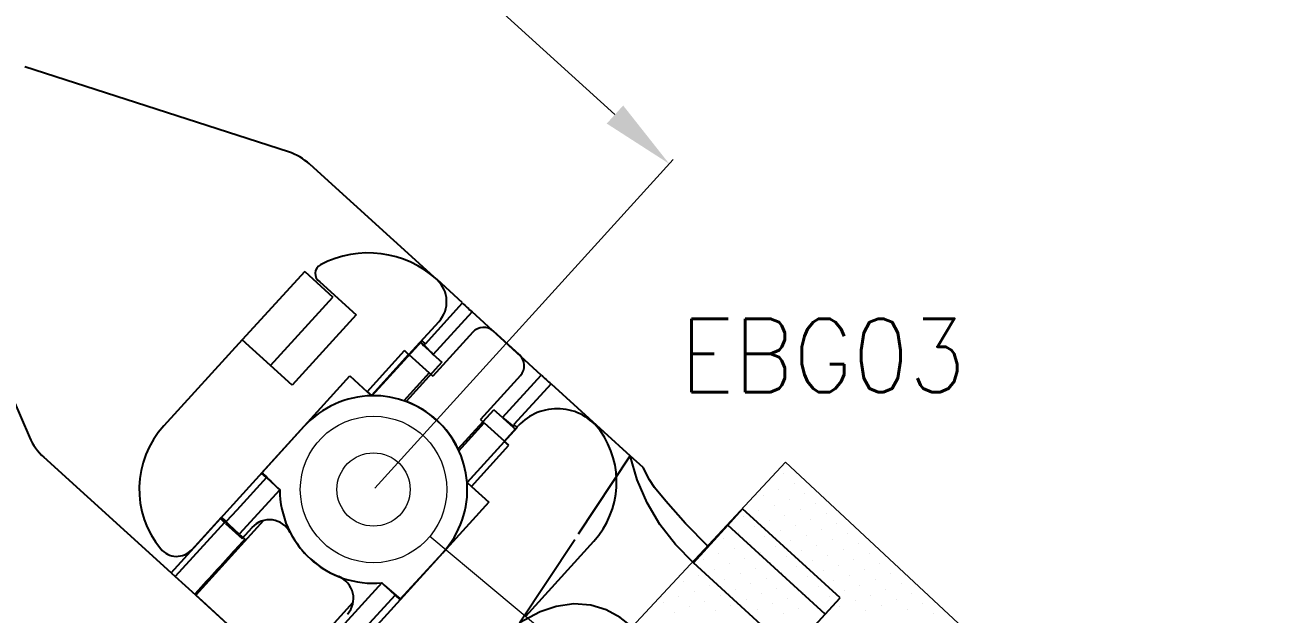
# Model space of a CAD drawing. Header units: inches. Extents: x 47316 to 59086, y 3141 to 11743.
# Drawn here: x 54373.48 to 54415.84, y 9854.64 to 9874.74 of the extents above; entities that cross this region are included whole.
import ezdxf

# ---------------------------------------------------------------- set-up
doc = ezdxf.new("R2010")
doc.units = ezdxf.units.IN
doc.header["$MEASUREMENT"] = 0
doc.styles.get("Standard").update_dxf_attribs({"font": ''})
doc.styles.get('Standard').set_extended_font_data('SimSun')
doc.linetypes.add('_VH_SPACE_TAPE_1', pattern='A,0.0001,[17,VeSys.shx,S=0.1,R=0,X=0,Y=0],-0.4,[17,VeSys.shx,S=0.1,R=0,X=0,Y=0],-0.4,[17,VeSys.shx,S=0.1,R=0,X=0,Y=0],-0.4,[18,VeSys.shx,S=0.1,R=0,X=0,Y=0],-0.5,[18,VeSys.shx,S=0.1,R=180,X=0.1,Y=0],-0.1,[17,VeSys.shx,S=0.1,R=0,X=0,Y=0],-0.4,[17,VeSys.shx,S=0.1,R=0,X=0,Y=0],-0.4,[17,VeSys.shx,S=0.1,R=0,X=0,Y=0],-0.4', length=3.0001)

msp = doc.modelspace()

# ---------------------------------------------------------------- linework, layer by layer
at = {"color": 7, "lineweight": 15}
msp.add_line((54393.619, 9871.682), (54382.218, 9882.035), dxfattribs=at)
at = {"color": 0, "linetype": 'ByBlock', "lineweight": -3, "ltscale": 0.23635}
msp.add_line((54382.475, 9870.406), (54373.479, 9873.314), dxfattribs=at)
at = {"color": 0, "lineweight": 15}
for p, q in [((54385.42, 9858.934), (54395.604, 9870.149)), ((54393.511, 9853.468), (54399.434, 9859.827)), ((54399.434, 9859.827), (54414.688, 9845.619)), ((54399.365, 9859.426), (54399.365, 9859.426)), ((54398.683, 9858.695), (54398.683, 9858.695)), ((54399.207, 9858.89), (54399.207, 9858.89)), ((54399.731, 9859.086), (54399.731, 9859.086)), ((54400.096, 9858.745), (54400.096, 9858.745)), ((54399.049, 9858.354), (54399.049, 9858.354)), ((54399.573, 9858.549), (54399.573, 9858.549)), ((54400.462, 9858.404), (54400.462, 9858.404)), ((54398.002, 9857.963), (54398.002, 9857.963)), ((54398.525, 9858.158), (54398.525, 9858.158)), ((54399.415, 9858.013), (54399.415, 9858.013)), ((54399.939, 9858.209), (54399.939, 9858.209)), ((54400.304, 9857.868), (54400.304, 9857.868)), ((54400.828, 9858.063), (54400.828, 9858.063)), ((54397.844, 9857.427), (54397.844, 9857.427)), ((54398.367, 9857.622), (54398.367, 9857.622)), ((54398.891, 9857.818), (54398.891, 9857.818)), ((54399.257, 9857.477), (54399.257, 9857.477)), ((54399.781, 9857.672), (54399.781, 9857.672)), ((54400.67, 9857.527), (54400.67, 9857.527)), ((54401.194, 9857.723), (54401.194, 9857.723)), ((54397.32, 9857.231), (54397.32, 9857.231)), ((54398.21, 9857.086), (54398.21, 9857.086)), ((54398.733, 9857.281), (54398.733, 9857.281)), ((54399.623, 9857.136), (54399.623, 9857.136)), ((54400.147, 9857.332), (54400.147, 9857.332)), ((54400.512, 9856.991), (54400.512, 9856.991)), ((54401.036, 9857.186), (54401.036, 9857.186)), ((54401.56, 9857.382), (54401.56, 9857.382)), ((54401.926, 9857.041), (54401.926, 9857.041)), ((54397.162, 9856.695), (54397.162, 9856.695)), ((54397.686, 9856.89), (54397.686, 9856.89)), ((54398.575, 9856.745), (54398.575, 9856.745)), ((54399.099, 9856.941), (54399.099, 9856.941)), ((54399.465, 9856.6), (54399.465, 9856.6)), ((54399.989, 9856.795), (54399.989, 9856.795)), ((54400.878, 9856.65), (54400.878, 9856.65)), ((54401.402, 9856.845), (54401.402, 9856.845)), ((54402.292, 9856.7), (54402.292, 9856.7)), ((54396.638, 9856.5), (54396.638, 9856.5)), ((54397.004, 9856.159), (54397.004, 9856.159)), ((54397.528, 9856.354), (54397.528, 9856.354)), ((54398.052, 9856.55), (54398.052, 9856.55)), ((54398.418, 9856.209), (54398.418, 9856.209)), ((54398.941, 9856.404), (54398.941, 9856.404)), ((54399.831, 9856.259), (54399.831, 9856.259)), ((54400.355, 9856.455), (54400.355, 9856.455)), ((54401.244, 9856.309), (54401.244, 9856.309)), ((54401.768, 9856.505), (54401.768, 9856.505)), ((54402.134, 9856.164), (54402.134, 9856.164)), ((54402.658, 9856.359), (54402.658, 9856.359)), ((54395.957, 9855.768), (54395.957, 9855.768)), ((54396.481, 9855.963), (54396.481, 9855.963)), ((54397.37, 9855.818), (54397.37, 9855.818)), ((54397.894, 9856.013), (54397.894, 9856.013)), ((54398.783, 9855.868), (54398.783, 9855.868)), ((54399.307, 9856.064), (54399.307, 9856.064)), ((54399.673, 9855.723), (54399.673, 9855.723)), ((54400.197, 9855.918), (54400.197, 9855.918)), ((54400.72, 9856.114), (54400.72, 9856.114)), ((54401.086, 9855.773), (54401.086, 9855.773)), ((54401.61, 9855.968), (54401.61, 9855.968)), ((54402.5, 9855.823), (54402.5, 9855.823)), ((54403.023, 9856.019), (54403.023, 9856.019)), ((54396.323, 9855.427), (54396.323, 9855.427)), ((54396.846, 9855.622), (54396.846, 9855.622)), ((54397.212, 9855.282), (54397.212, 9855.282)), ((54397.736, 9855.477), (54397.736, 9855.477)), ((54398.26, 9855.673), (54398.26, 9855.673)), ((54398.626, 9855.332), (54398.626, 9855.332)), ((54399.149, 9855.527), (54399.149, 9855.527)), ((54400.039, 9855.382), (54400.039, 9855.382)), ((54400.563, 9855.577), (54400.563, 9855.577)), ((54401.452, 9855.432), (54401.452, 9855.432)), ((54401.976, 9855.628), (54401.976, 9855.628)), ((54402.342, 9855.287), (54402.342, 9855.287)), ((54402.866, 9855.482), (54402.866, 9855.482)), ((54403.389, 9855.678), (54403.389, 9855.678)), ((54403.755, 9855.337), (54403.755, 9855.337)), ((54395.275, 9855.036), (54395.275, 9855.036)), ((54395.799, 9855.232), (54395.799, 9855.232)), ((54396.165, 9854.891), (54396.165, 9854.891)), ((54396.689, 9855.086), (54396.689, 9855.086)), ((54397.578, 9854.941), (54397.578, 9854.941)), ((54398.102, 9855.136), (54398.102, 9855.136)), ((54398.991, 9854.991), (54398.991, 9854.991)), ((54399.515, 9855.187), (54399.515, 9855.187)), ((54400.405, 9855.041), (54400.405, 9855.041)), ((54400.929, 9855.237), (54400.929, 9855.237)), ((54401.294, 9854.896), (54401.294, 9854.896)), ((54401.818, 9855.091), (54401.818, 9855.091)), ((54402.708, 9854.946), (54402.708, 9854.946)), ((54403.231, 9855.141), (54403.231, 9855.141)), ((54404.121, 9854.996), (54404.121, 9854.996)), ((54395.641, 9854.695), (54395.641, 9854.695)), ((54397.054, 9854.745), (54397.054, 9854.745)), ((54398.468, 9854.796), (54398.468, 9854.796)), ((54399.357, 9854.65), (54399.357, 9854.65)), ((54399.881, 9854.846), (54399.881, 9854.846)), ((54400.771, 9854.7), (54400.771, 9854.7)), ((54402.184, 9854.751), (54402.184, 9854.751)), ((54403.597, 9854.801), (54403.597, 9854.801)), ((54404.487, 9854.655), (54404.487, 9854.655))]:
    msp.add_line(p, q, dxfattribs=at)
at = {"color": 0, "linetype": 'ByBlock', "lineweight": -3, "ltscale": 0.146722}
for p, q in [((54383.204, 9869.984), (54387.549, 9866.038)), ((54378.473, 9856.044), (54374.128, 9859.99))]:
    msp.add_line(p, q, dxfattribs=at)
at = {"color": 0, "linetype": 'ByBlock', "lineweight": -3, "ltscale": 0.236351}
msp.add_line((54369.879, 9869.35), (54373.638, 9860.675), dxfattribs=at)
at = {"color": 0, "linetype": 'ByBlock', "lineweight": -3, "ltscale": 0.079092}
msp.add_line((54383.033, 9866.332), (54380.901, 9863.995), dxfattribs=at)
at = {"color": 0, "linetype": 'ByBlock', "lineweight": -3, "ltscale": 0.0325}
for p, q in [((54383.033, 9866.332), (54383.994, 9865.456)), ((54381.86, 9863.119), (54380.9, 9863.995))]:
    msp.add_line(p, q, dxfattribs=at)
at = {"color": 0, "linetype": 'ByBlock', "lineweight": -3, "ltscale": 0.041908}
msp.add_line((54383.548, 9865.977), (54384.787, 9864.847), dxfattribs=at)
at = {"color": 0, "linetype": 'ByBlock', "lineweight": -3, "ltscale": 0.029498}
msp.add_line((54388.419, 9865.254), (54387.548, 9866.05), dxfattribs=at)
at = {"color": 0, "linetype": 'ByBlock', "lineweight": -3, "ltscale": 0.079074}
msp.add_line((54381.861, 9863.12), (54383.994, 9865.456), dxfattribs=at)
at = {"color": 0, "linetype": 'ByBlock', "lineweight": -3, "ltscale": 0.047046}
for p, q in [((54387.151, 9863.864), (54388.419, 9865.254)), ((54391.441, 9862.497), (54390.172, 9861.107))]:
    msp.add_line(p, q, dxfattribs=at)
at = {"color": 0, "linetype": 'ByBlock', "lineweight": -3, "ltscale": 0.081189}
msp.add_line((54384.787, 9864.847), (54382.597, 9862.448), dxfattribs=at)
at = {"color": 0, "linetype": 'ByBlock', "lineweight": -3, "ltscale": 0.038304}
msp.add_line((54386.587, 9863.491), (54387.617, 9864.626), dxfattribs=at)
at = {"color": 0, "linetype": 'ByBlock', "lineweight": -3, "ltscale": 0.049036}
for p, q in [((54387.42, 9863.497), (54388.742, 9864.946)), ((54389.781, 9861.342), (54391.104, 9862.79))]:
    msp.add_line(p, q, dxfattribs=at)
at = {"color": 0, "linetype": 'ByBlock', "lineweight": -3, "ltscale": 0.079926}
msp.add_line((54391.104, 9862.79), (54388.742, 9864.946), dxfattribs=at)
at = {"color": 0, "linetype": 'ByBlock', "lineweight": -3, "ltscale": 0.050804}
for p, q in [((54388.767, 9864.256), (54387.401, 9862.752)), ((54390.396, 9862.777), (54389.03, 9861.273))]:
    msp.add_line(p, q, dxfattribs=at)
at = {"color": 0, "linetype": 'ByBlock', "lineweight": -3, "ltscale": 0.029999}
msp.add_line((54390.362, 9863.484), (54389.473, 9864.29), dxfattribs=at)
at = {"color": 0, "linetype": 'ByBlock', "lineweight": -3, "ltscale": 0.099393}
msp.add_line((54380.9, 9863.995), (54378.22, 9861.058), dxfattribs=at)
at = {"color": 0, "linetype": 'ByBlock', "lineweight": -3, "ltscale": 0.063522}
for p, q in [((54385.321, 9862.089), (54387.034, 9863.966)), ((54390.284, 9861), (54388.571, 9859.123))]:
    msp.add_line(p, q, dxfattribs=at)
at = {"color": 0, "linetype": 'ByBlock', "lineweight": -3, "ltscale": 0.003874}
msp.add_line((54387.034, 9863.966), (54387.151, 9863.864), dxfattribs=at)
at = {"color": 0, "linetype": 'ByBlock', "lineweight": -3, "ltscale": 0.047351}
for p, q in [((54385.165, 9862.224), (54386.438, 9863.626)), ((54386.578, 9863.499), (54385.305, 9862.097)), ((54388.579, 9859.124), (54389.852, 9860.526)), ((54388.719, 9858.997), (54389.992, 9860.399))]:
    msp.add_line(p, q, dxfattribs=at)
at = {"color": 0, "linetype": 'ByBlock', "lineweight": -3, "ltscale": 0.004718}
for p, q in [((54386.578, 9863.499), (54386.438, 9863.626)), ((54385.165, 9862.224), (54385.305, 9862.097)), ((54380.293, 9857.768), (54380.154, 9857.895)), ((54378.473, 9856.044), (54378.613, 9855.917))]:
    msp.add_line(p, q, dxfattribs=at)
at = {"color": 0, "linetype": 'ByBlock', "lineweight": -3, "ltscale": 0.000280762}
for p, q in [((54386.587, 9863.491), (54386.578, 9863.499)), ((54385.305, 9862.097), (54385.313, 9862.089))]:
    msp.add_line(p, q, dxfattribs=at)
at = {"color": 0, "linetype": 'ByBlock', "lineweight": -3, "ltscale": 0.023285}
for p, q in [((54386.587, 9863.491), (54387.276, 9862.865)), ((54389.154, 9861.16), (54389.844, 9860.533))]:
    msp.add_line(p, q, dxfattribs=at)
at = {"color": 0, "linetype": 'ByBlock', "lineweight": -3, "ltscale": 0.009962}
for p, q in [((54387.42, 9863.497), (54387.714, 9863.228)), ((54389.781, 9861.342), (54389.487, 9861.61))]:
    msp.add_line(p, q, dxfattribs=at)
at = {"color": 0, "linetype": 'ByBlock', "lineweight": -3, "ltscale": 0.02491}
msp.add_line((54382.597, 9862.448), (54381.861, 9863.12), dxfattribs=at)
at = {"color": 0, "linetype": 'ByBlock', "lineweight": -3, "ltscale": 0.045285}
for p, q in [((54387.714, 9863.228), (54386.493, 9861.89)), ((54388.266, 9860.272), (54389.487, 9861.61))]:
    msp.add_line(p, q, dxfattribs=at)
at = {"color": 0, "linetype": 'ByBlock', "lineweight": -3, "ltscale": 0.164343}
for p, q in [((54380.154, 9857.895), (54384.573, 9862.762)), ((54389.311, 9858.459), (54384.892, 9853.592))]:
    msp.add_line(p, q, dxfattribs=at)
at = {"color": 0, "linetype": 'ByBlock', "lineweight": -3, "ltscale": 0.020001}
for p, q in [((54384.573, 9862.762), (54385.165, 9862.224)), ((54388.719, 9858.997), (54389.311, 9858.459))]:
    msp.add_line(p, q, dxfattribs=at)
at = {"color": 0, "linetype": 'ByBlock', "lineweight": -3, "ltscale": 0.032001}
for p, q in [((54387.276, 9862.865), (54386.415, 9861.918)), ((54388.294, 9860.212), (54389.154, 9861.16))]:
    msp.add_line(p, q, dxfattribs=at)
at = {"color": 0, "linetype": 'ByBlock', "lineweight": -3, "ltscale": 0.004218}
for p, q in [((54387.276, 9862.865), (54387.401, 9862.752)), ((54389.154, 9861.16), (54389.03, 9861.273))]:
    msp.add_line(p, q, dxfattribs=at)
at = {"color": 0, "linetype": 'ByBlock', "lineweight": -3, "ltscale": 0.09127}
msp.add_line((54391.441, 9862.497), (54394.137, 9860.036), dxfattribs=at)
at = {"color": 0, "linetype": 'ByBlock', "lineweight": -3, "ltscale": 0.054193}
for p, q in [((54381.555, 9859.446), (54383.016, 9861.047)), ((54387.744, 9856.733), (54386.282, 9855.132))]:
    msp.add_line(p, q, dxfattribs=at)
at = {"color": 0, "linetype": 'ByBlock', "lineweight": -3, "ltscale": 0.017647}
msp.add_line((54389.844, 9860.533), (54390.318, 9861.056), dxfattribs=at)
at = {"color": 0, "linetype": 'ByBlock', "lineweight": -3, "ltscale": 0.003864}
msp.add_line((54390.284, 9861), (54390.172, 9861.107), dxfattribs=at)
at = {"color": 0, "linetype": 'ByBlock', "lineweight": -3, "ltscale": 0.000286865}
for p, q in [((54389.852, 9860.526), (54389.844, 9860.533)), ((54388.571, 9859.131), (54388.579, 9859.124))]:
    msp.add_line(p, q, dxfattribs=at)
at = {"color": 0, "linetype": 'ByBlock', "lineweight": -3, "ltscale": 0.004712}
for p, q in [((54389.992, 9860.399), (54389.852, 9860.526)), ((54388.579, 9859.124), (54388.719, 9858.997))]:
    msp.add_line(p, q, dxfattribs=at)
at = {"color": 0, "linetype": 'ByBlock', "lineweight": -3, "ltscale": 0.079705}
msp.add_line((54392.377, 9857.378), (54394.137, 9860.036), dxfattribs=at)
at = {"color": 0, "linetype": 'ByBlock', "lineweight": -3, "ltscale": 0.014848}
msp.add_line((54394.576, 9859.636), (54394.137, 9860.036), dxfattribs=at)
at = {"color": 0, "linetype": 'ByBlock', "lineweight": -3, "ltscale": 0.03746}
for p, q in [((54381.721, 9859.294), (54380.711, 9858.187)), ((54386.116, 9855.284), (54385.106, 9854.177))]:
    msp.add_line(p, q, dxfattribs=at)
at = {"color": 0, "linetype": 'ByBlock', "lineweight": -3, "ltscale": 0.005637}
for p, q in [((54381.721, 9859.294), (54381.555, 9859.446)), ((54380.352, 9857.793), (54380.186, 9857.945))]:
    msp.add_line(p, q, dxfattribs=at)
at = {"color": 0, "linetype": 'ByBlock', "lineweight": -3, "ltscale": 0.005656}
for p, q in [((54381.724, 9859.296), (54381.557, 9859.448)), ((54386.117, 9855.286), (54386.284, 9855.134))]:
    msp.add_line(p, q, dxfattribs=at)
at = {"color": 0, "linetype": 'ByBlock', "lineweight": -3, "ltscale": 7.88305e-05}
msp.add_line((54381.724, 9859.296), (54381.721, 9859.294), dxfattribs=at)
at = {"color": 0, "linetype": 'ByBlock', "lineweight": -3, "ltscale": 6.2561e-05}
msp.add_line((54381.725, 9859.295), (54381.723, 9859.296), dxfattribs=at)
at = {"color": 0, "linetype": 'ByBlock', "lineweight": -3, "ltscale": 0.015408}
msp.add_line((54381.724, 9859.296), (54382.179, 9858.88), dxfattribs=at)
at = {"color": 0, "linetype": 'ByBlock', "lineweight": -3, "ltscale": 0.05134}
for p, q in [((54382.18, 9858.881), (54380.796, 9857.364)), ((54385.663, 9855.702), (54384.278, 9854.186))]:
    msp.add_line(p, q, dxfattribs=at)
at = {"color": 0, "linetype": 'ByBlock', "lineweight": -3, "ltscale": 0.0625}
for p, q in [((54378.473, 9856.044), (54380.154, 9857.895)), ((54380.293, 9857.768), (54378.613, 9855.917))]:
    msp.add_line(p, q, dxfattribs=at)
at = {"color": 0, "linetype": 'ByBlock', "lineweight": -3, "ltscale": 0.037524}
msp.add_line((54379.174, 9856.837), (54380.186, 9857.945), dxfattribs=at)
at = {"color": 0, "linetype": 'ByBlock', "lineweight": -3, "ltscale": 0.086053}
for p, q in [((54381.624, 9857.832), (54379.31, 9855.284)), ((54382.373, 9852.502), (54384.687, 9855.05))]:
    msp.add_line(p, q, dxfattribs=at)
at = {"color": 0, "linetype": 'ByBlock', "lineweight": -3, "ltscale": 0.021059}
msp.add_line((54380.796, 9857.364), (54380.175, 9857.934), dxfattribs=at)
at = {"color": 0, "linetype": 'ByBlock', "lineweight": -3, "ltscale": 0.005638}
for p, q in [((54380.352, 9857.793), (54380.182, 9857.941)), ((54386.116, 9855.284), (54386.282, 9855.132))]:
    msp.add_line(p, q, dxfattribs=at)
at = {"color": 0, "linetype": 'ByBlock', "lineweight": -3, "ltscale": 0.013321}
msp.add_line((54380.711, 9858.187), (54380.352, 9857.793), dxfattribs=at)
at = {"color": 0, "linetype": 'ByBlock', "lineweight": -3, "ltscale": 0.018857}
for p, q in [((54397.469, 9857.673), (54397.977, 9858.23)), ((54400.793, 9854.639), (54401.301, 9855.197))]:
    msp.add_line(p, q, dxfattribs=at)
at = {"color": 0, "linetype": 'ByBlock', "lineweight": -3, "ltscale": 0.1125}
for p, q in [((54401.301, 9855.197), (54397.977, 9858.23)), ((54400.793, 9854.639), (54397.469, 9857.673)), ((54399.619, 9853.353), (54396.295, 9856.386))]:
    msp.add_line(p, q, dxfattribs=at)
at = {"color": 0, "linetype": 'ByBlock', "lineweight": -3, "ltscale": 0.001343}
msp.add_line((54380.333, 9857.732), (54380.293, 9857.768), dxfattribs=at)
at = {"color": 0, "linetype": 'ByBlock', "lineweight": -3, "ltscale": 0.018939}
msp.add_line((54380.333, 9857.732), (54380.894, 9857.223), dxfattribs=at)
at = {"color": 0, "linetype": 'ByBlock', "lineweight": -3, "ltscale": 0.012573}
msp.add_line((54380.894, 9857.223), (54381.232, 9857.595), dxfattribs=at)
at = {"color": 0, "linetype": 'ByBlock', "lineweight": -3, "ltscale": 0.043536}
for p, q in [((54396.295, 9856.386), (54397.469, 9857.673)), ((54399.619, 9853.353), (54400.793, 9854.639))]:
    msp.add_line(p, q, dxfattribs=at)
at = {"color": 0, "linetype": 'ByBlock', "lineweight": -3, "ltscale": 0.015314}
msp.add_line((54380.502, 9856.659), (54380.914, 9857.112), dxfattribs=at)
at = {"color": 0, "linetype": 'ByBlock', "lineweight": -3, "ltscale": 0.006439}
msp.add_line((54380.796, 9857.364), (54380.986, 9857.19), dxfattribs=at)
at = {"color": 0, "linetype": '_VH_SPACE_TAPE_1', "lineweight": 15, "ltscale": 5}
msp.add_line((54460.225, 9796.405), (54387.299, 9857.288), dxfattribs=at)
at = {"color": 0, "linetype": 'ByBlock', "lineweight": -3, "ltscale": 0.085435}
msp.add_line((54390.366, 9854.34), (54392.252, 9857.189), dxfattribs=at)
at = {"color": 0, "linetype": 'ByBlock', "lineweight": -3, "ltscale": 0.086295}
msp.add_line((54390.577, 9854.573), (54392.898, 9857.128), dxfattribs=at)
at = {"color": 0, "linetype": 'ByBlock', "lineweight": -3, "ltscale": 0.003543}
msp.add_line((54380.62, 9856.789), (54380.524, 9856.684), dxfattribs=at)
at = {"color": 0, "linetype": 'ByBlock', "lineweight": -3, "ltscale": 0.023566}
msp.add_line((54379.31, 9855.284), (54378.613, 9855.917), dxfattribs=at)
at = {"color": 0, "linetype": 'ByBlock', "lineweight": -3, "ltscale": 0.008279}
msp.add_line((54379.283, 9855.315), (54379.528, 9855.092), dxfattribs=at)
at = {"color": 0, "linetype": 'ByBlock', "lineweight": -3, "ltscale": 0.007596}
msp.add_line((54379.486, 9855.542), (54379.284, 9855.315), dxfattribs=at)
at = {"color": 0, "linetype": 'ByBlock', "lineweight": -3, "ltscale": 0.103436}
msp.add_line((54379.31, 9855.284), (54382.373, 9852.502), dxfattribs=at)
at = {"color": 0, "linetype": 'ByBlock', "lineweight": -3, "ltscale": 0.00134}
msp.add_line((54379.45, 9855.502), (54379.486, 9855.542), dxfattribs=at)
at = {"color": 0, "linetype": 'ByBlock', "lineweight": -3, "ltscale": 0.000912538}
msp.add_line((54379.462, 9855.515), (54379.486, 9855.542), dxfattribs=at)
at = {"color": 0, "linetype": 'ByBlock', "lineweight": -3, "ltscale": 2.75082e-05}
msp.add_line((54379.485, 9855.541), (54379.486, 9855.542), dxfattribs=at)
at = {"color": 0, "linetype": 'ByBlock', "lineweight": -3, "ltscale": 0.015404}
msp.add_line((54386.117, 9855.286), (54385.662, 9855.702), dxfattribs=at)
at = {"color": 0, "linetype": 'ByBlock', "lineweight": -3, "ltscale": 7.84605e-05}
msp.add_line((54386.117, 9855.286), (54386.116, 9855.284), dxfattribs=at)
at = {"color": 0, "linetype": 'ByBlock', "lineweight": -3, "ltscale": 0.088106}
msp.add_line((54379.528, 9855.092), (54382.131, 9852.716), dxfattribs=at)
at = {"color": 0, "linetype": 'ByBlock', "lineweight": -3}
for points in [[(54387.42, 9863.497), (54387.129, 9863.79), (54387.103, 9863.83), (54387.097, 9863.846), (54387.096, 9863.857), (54387.099, 9863.864)], [(54389.781, 9861.342), (54390.1, 9861.079), (54390.143, 9861.056), (54390.158, 9861.052), (54390.17, 9861.052), (54390.176, 9861.056)], [(54396.295, 9856.386), (54395.68, 9857.013), (54395.151, 9857.696), (54394.714, 9858.434), (54394.374, 9859.222), (54394.137, 9860.036)], [(54396.803, 9856.944), (54396.029, 9857.73), (54395.354, 9858.491), (54394.971, 9858.96), (54394.799, 9859.215), (54394.576, 9859.636)], [(54380.796, 9857.364), (54380.449, 9857.686), (54380.362, 9857.776), (54380.354, 9857.787), (54380.352, 9857.79), (54380.351, 9857.792), (54380.352, 9857.793)], [(54394.261, 9854.158), (54393.802, 9854.518), (54393.314, 9854.783), (54392.799, 9854.941), (54392.215, 9854.987), (54391.618, 9854.9), (54391.07, 9854.715), (54390.366, 9854.34)]]:
    msp.add_lwpolyline(points, dxfattribs=at)
at = {"color": 0, "linetype": 'Continuous', "lineweight": 15}
for radius in [2.5, 1.25]:
    msp.add_circle((54385.38, 9858.89), radius, dxfattribs=at)
at = {"color": 0, "linetype": 'ByBlock', "lineweight": -3}
for centre, radius, start, end in [((54381.859, 9868.503), 2, 47.7572, 72.0862), ((54385.201, 9863.479), 3.481, 47.6165, 117.8598), ((54383.715, 9866.259), 0.328, 115.2848, 239.4984), ((54386.876, 9865.298), 1, 317.7572, 47.7572), ((54400.751, 9878.263), 17.932, 226.5295, 227.9563), ((54389.137, 9863.92), 0.5, 47.7572, 137.7572), ((54408.721, 9886.81), 31.579, 226.49, 227.5823), ((54387.124, 9863.81), 0.0597, 63.3809, 114.5362), ((54390.026, 9863.114), 0.5, 317.7572, 47.7572), ((54403.27, 9875.964), 17.932, 227.2767, 228.7035), ((54385.38, 9858.89), 3.2, 91.049, 137.6165), ((54385.38, 9858.89), 3.2, 4.3246, 91.1897), ((54385.38, 9858.89), 3.2, 25.5922, 69.6408), ((54391.651, 9859.846), 1.8, 35.7325, 137.7572), ((54411.054, 9884.68), 31.579, 227.6507, 228.743), ((54380.584, 9858.901), 3.2, 137.6165, 219.5687), ((54390.12, 9861.075), 0.0599, 340.7402, 31.8871), ((54390.677, 9859.145), 3, 317.7572, 35.7325), ((54375.473, 9861.47), 2, 203.4281, 227.7572), ((54395.123, 9872.737), 18.962, 224.4043, 226.951), ((54385.38, 9858.89), 3.2, 317.6165, 4.184), ((54385.38, 9858.89), 3.2, 180.1845, 275.0484), ((54381.824, 9857.057), 0.8, 27.2698, 137.7572), ((54385.38, 9858.89), 3.2, 207.2699, 248.2445), ((54654.63, 9606.589), 371.055, 137.51674, 137.86095), ((54378.657, 9857.309), 0.7, 219.5687, 317.6165), ((54383.897, 9855.175), 0.8, 317.7572, 68.2445), ((54398.286, 9869.862), 18.971, 228.2822, 230.8277)]:
    msp.add_arc(centre, radius, start, end, dxfattribs=at)
at = {"color": 7, "lineweight": -3}
msp.add_solid([(54393.899, 9871.99), (54393.339, 9871.373), (54395.47, 9870.001)], dxfattribs=at)

# ---------------------------------------------------------------- texts
at = {"color": 21, "linetype": 'Continuous', "lineweight": 15, "insert": (54395.846, 9864.712), "char_height": 2.5, "width": 10.82143, "attachment_point": 1}
msp.add_mtext('\\Fromans.shx;\\W0.9000000000;\\T1.0000000000;\\o\\lEBG03', dxfattribs=at)

doc.saveas('drawing.dxf')
